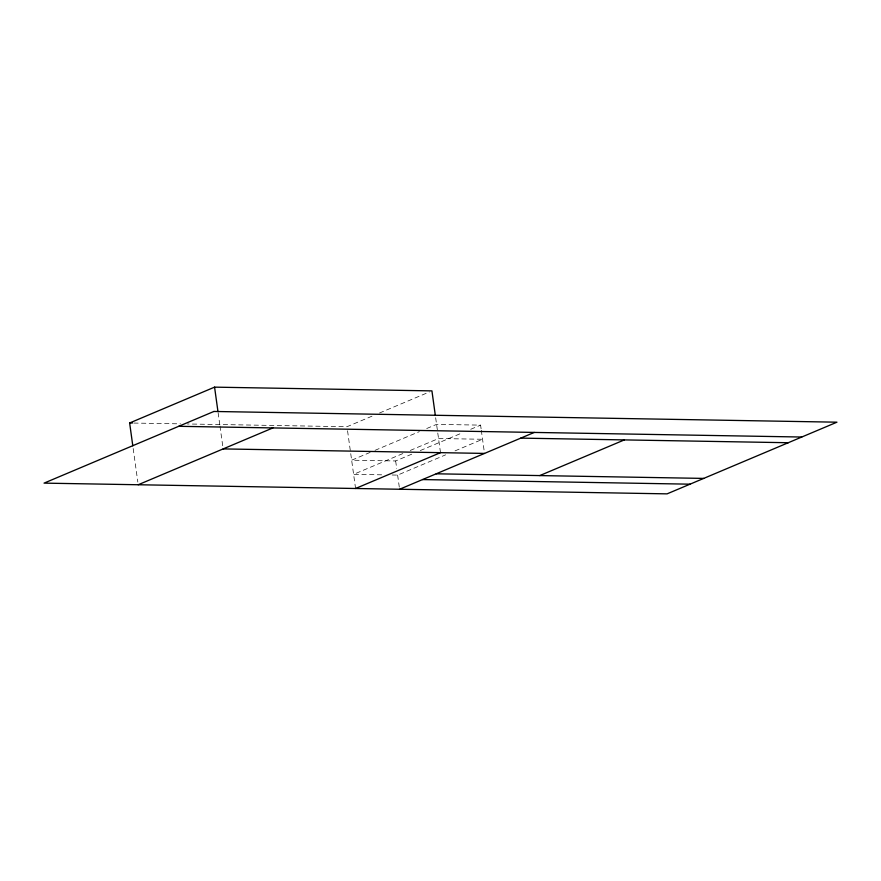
<?xml version="1.0" encoding="UTF-8"?>
<svg xmlns="http://www.w3.org/2000/svg" width="881" height="881" viewBox="0 0 881 881"><rect width="100%" height="100%" fill="white"/><g stroke="black" fill="none" stroke-linecap="round" stroke-linejoin="round"><path stroke-width="0.66" stroke-dasharray="4.41 3.3" d="M371.98 416.184L346.993 426.723L187.411 423.97M379.469 413.024L429.432 391.946M370.108 452.405L351.64 460.201L395.657 460.961L412.892 453.682M375.031 450.334L419.345 431.635M426.723 428.518L436.58 424.367L480.597 425.127L481.125 428.981M402.837 453.572L353.6 474.341L382.497 474.837M410.227 450.455L438.54 438.518L482.557 439.267L454.244 451.215M420.281 450.565L462.129 432.912M470.74 429.278L480.597 425.127M392.122 475.002L397.628 475.101L445.632 454.849M133.758 423.056L180.539 423.86M481.301 430.269L484.341 452.129M435.655 417.748L440.5 452.658M395.657 460.961L396.736 468.67M397.628 475.101L399.412 487.964M347.555 430.754L355.572 488.492M218.103 412.66L219.787 424.741M219.975 426.085L222.948 447.57M133.174 448.495L137.832 482.061"/><path stroke-width="1.32" d="M132.8 445.808L129.639 422.979L214.568 387.144L431.932 390.889L435.28 415.061M138.207 484.748L272.89 427.924M355.572 488.492L440.5 452.658M399.589 489.252L534.271 432.428M539.767 475.586L624.343 439.905M129.639 422.979L132.381 423.023M178.733 426.305L801.765 437.031M520.77 438.121L788.275 442.725M223.135 448.914L484.517 453.418M436.194 473.802L703.699 478.405M422.528 479.572L690.032 484.176M214.568 387.144L217.926 411.317M213.918 411.46L44.05 483.129L667.082 493.856L836.95 422.186L213.918 411.46"/></g></svg>
